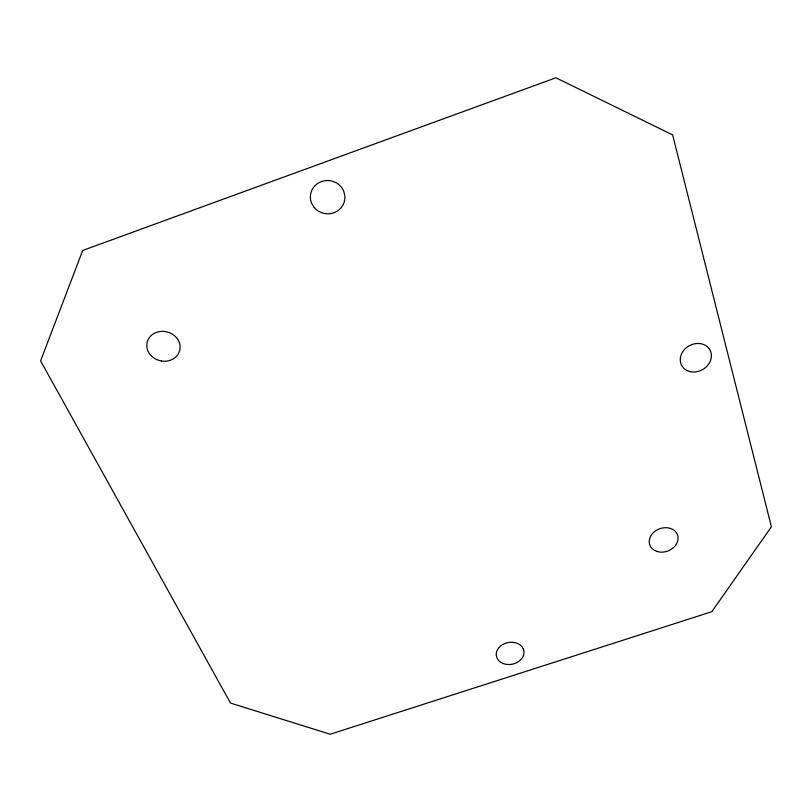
<?xml version="1.0" encoding="UTF-8"?>
<svg xmlns="http://www.w3.org/2000/svg" width="812" height="812" viewBox="0 0 812 812"><rect width="100%" height="100%" fill="white"/><g stroke="black" fill="none" stroke-linecap="round" stroke-linejoin="round"><path stroke-width="1.22" d="M82.712 250.461L40.6 360.893L230.506 703.091L330.21 734.231L711.84 611.69L771.4 526.775L672.64 134.914L555.915 77.769L82.712 250.461M692.25 344.44L688.424 346.247A16.118 13.672 -29.1 0 0 680.659 362.944A16.118 13.672 -29.1 0 0 695.336 371.967L699.355 371.094A16.118 13.672 -29.1 0 0 710.987 352.601A16.118 13.672 -29.1 0 0 692.25 344.44M161.375 360.995L157.183 359.787A16.798 14.819 14.4 0 1 152.098 334.747A16.798 14.819 14.4 0 1 179.33 342.573A16.798 14.819 14.4 0 1 161.375 360.995M656.654 551.358L653.64 549.846A14.738 11.855 -20.3 0 1 658.502 529.231A14.738 11.855 -20.3 0 1 678.05 539.056A14.738 11.855 -20.3 0 1 656.654 551.358M523.425 649.153L521.923 646.626A14.017 11.023 -11.4 0 0 505.998 643.094A14.017 11.023 -11.4 0 0 496.223 654.929L496.853 657.73A14.017 11.023 -11.4 0 0 514.24 663.688A14.017 11.023 -11.4 0 0 523.425 649.153M313.747 206.908L311.564 203.091A17.296 16.636 8 0 1 321.41 181.563A17.296 16.636 8 0 1 343.801 191.419L344.836 195.651A17.296 16.636 8 0 1 333.874 212.744A17.296 16.636 8 0 1 313.747 206.908"/></g></svg>
